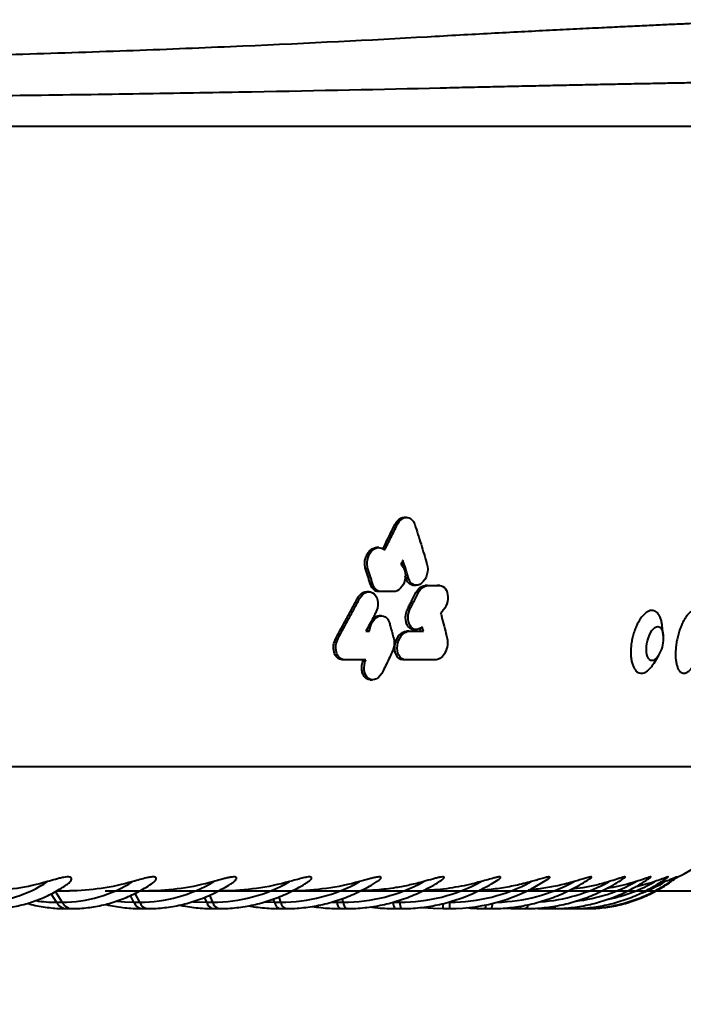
# Model space of a CAD drawing. Header units: millimetres. Extents: x 10 to 412, y 8 to 584.
# Drawn here: x 200.65 to 219.32, y 321.95 to 349.31 of the extents above; entities that cross this region are included whole.
import ezdxf

# ---------------------------------------------------------------- set-up
doc = ezdxf.new("R2010")
doc.units = ezdxf.units.MM
doc.layers.add('DETAIL', color=3, linetype='Continuous')
doc.layers.add('DIMENSIONS', color=2, linetype='Continuous')
doc.layers.add('OUTLINE', color=7, linetype='Continuous', lineweight=25)
doc.styles.add('SLDTEXTSTYLE0', font='TXT', dxfattribs={"width": 0.75})
doc.dimstyles.new('SLDDIMSTYLE5', dxfattribs={"dimtxt": 3.5, "dimasz": 0.333333, "dimexe": 0, "dimexo": 0.0625, "dimgap": 0.875, "dimtad": 0, "dimtih": 1, "dimtoh": 1, "dimdec": 0, "dimrnd": 1e-09, "dimdsep": 46, "dimtxsty": 'SLDTEXTSTYLE0', "dimblk1": 'ORIGIN', "dimblk2": 'ORIGIN', "dimsah": 1, "dimcen": 0.09, "dimadec": 0, "dimazin": 2, "dimtfac": 1, "dimtdec": 0, "dimtofl": 0, "dimtmove": 0, "dimatfit": 3, "dimldrblk": 'ORIGIN', "dimfxl": 0, "dimfrac": 2, "dimtolj": 1, "dimtzin": 12, "dimarcsym": 0})
doc.dimstyles.new('SLDDIMSTYLE6', dxfattribs={"dimtxt": 3.5, "dimasz": 2, "dimexe": 0, "dimexo": 0.0625, "dimgap": 0.875, "dimtad": 0, "dimtih": 1, "dimtoh": 1, "dimrnd": 1e-09, "dimzin": 12, "dimdsep": 46, "dimtxsty": 'SLDTEXTSTYLE0', "dimsah": 1, "dimcen": 0.09, "dimadec": 0, "dimazin": 3, "dimtfac": 1, "dimtofl": 0, "dimtmove": 0, "dimatfit": 3, "dimfxl": 0, "dimfrac": 2, "dimtolj": 1, "dimtzin": 12, "dimarcsym": 0})

# ---------------------------------------------------------------- blocks, each defined once
blk = doc.blocks.new('_Origin')
at = {"color": 0, "linetype": 'ByBlock', "lineweight": -2}
blk.add_line((0, 0), (-1, 0), dxfattribs=at)
blk.add_circle((0, 0), 0.5, dxfattribs=at)
blk = doc.blocks.new('_D_50')
at = {"layer": 'DIMENSIONS'}
blk.add_line((203.058, 324.805), (245.871, 324.805), dxfattribs=at)
blk.add_blockref('_Origin', (244.871, 324.805), dxfattribs=at)
at = {"layer": 'DIMENSIONS', "insert": (245.871, 326.539), "char_height": 3.5, "attachment_point": 1, "style": 'SLDTEXTSTYLE0'}
blk.add_mtext('0', dxfattribs=at)
blk = doc.blocks.new('_D_51')
at = {"layer": 'DIMENSIONS'}
for p, q in [((222.918, 349.305), (245.871, 349.305)), ((244.871, 324.805), (244.871, 349.305))]:
    blk.add_line(p, q, dxfattribs=at)
blk.add_solid([(244.871, 349.305), (244.371, 347.305), (245.371, 347.305)], dxfattribs=at)
at = {"layer": 'DIMENSIONS', "insert": (245.871, 351.039), "char_height": 3.5, "attachment_point": 1, "style": 'SLDTEXTSTYLE0'}
blk.add_mtext('24,5', dxfattribs=at)
blk = doc.blocks.new('_D_52')
at = {"layer": 'DIMENSIONS'}
for p, q in [((222.918, 358.805), (245.871, 358.805)), ((244.871, 349.305), (244.871, 358.805))]:
    blk.add_line(p, q, dxfattribs=at)
blk.add_solid([(244.871, 358.805), (244.371, 356.805), (245.371, 356.805)], dxfattribs=at)
at = {"layer": 'DIMENSIONS', "insert": (245.871, 360.539), "char_height": 3.5, "attachment_point": 1, "style": 'SLDTEXTSTYLE0'}
blk.add_mtext('34', dxfattribs=at)
blk = doc.blocks.new('_D_53')
at = {"layer": 'DIMENSIONS'}
for p, q in [((240.871, 364.417), (235.871, 361.005)), ((240.871, 364.417), (245.871, 364.417)), ((244.871, 358.805), (244.871, 364.417)), ((235.871, 361.005), (223.718, 361.005))]:
    blk.add_line(p, q, dxfattribs=at)
blk.add_solid([(244.871, 364.417), (244.371, 362.417), (245.371, 362.417)], dxfattribs=at)
at = {"layer": 'DIMENSIONS', "insert": (245.871, 366.151), "char_height": 3.5, "attachment_point": 1, "style": 'SLDTEXTSTYLE0'}
blk.add_mtext('36,2', dxfattribs=at)
blk = doc.blocks.new('_D_54')
at = {"layer": 'DIMENSIONS'}
for p, q in [((224.118, 461.105), (245.871, 461.105)), ((244.871, 364.417), (244.871, 461.105))]:
    blk.add_line(p, q, dxfattribs=at)
blk.add_solid([(244.871, 461.105), (244.371, 459.105), (245.371, 459.105)], dxfattribs=at)
at = {"layer": 'DIMENSIONS', "insert": (245.871, 462.839), "char_height": 3.5, "attachment_point": 1, "style": 'SLDTEXTSTYLE0'}
blk.add_mtext('136,3', dxfattribs=at)

msp = doc.modelspace()

# ---------------------------------------------------------------- linework, layer by layer
at = {"layer": 'DETAIL'}
for p, q in [((151.81781, 346.30517), (223.11781, 346.30517)), ((211.27139, 335.10517), (211.20369, 335.10517)), ((210.44516, 333.85581), (210.37928, 333.85581)), ((211.58503, 333.59653), (211.51574, 333.59653)), ((210.58521, 333.42053), (210.51871, 333.42053)), ((212.12411, 333.38923), (212.05317, 333.38923)), ((210.20427, 333.01381), (210.13865, 333.01381)), ((210.81291, 333.2211), (210.74565, 333.2211)), ((211.865, 333.18979), (211.79469, 333.18979)), ((211.64105, 332.7545), (211.57113, 332.7545)), ((209.61026, 331.90516), (209.54574, 331.90516)), ((201.69359, 324.48392), (201.54676, 324.72216)), ((201.85085, 324.48392), (201.66545, 324.78473)), ((203.86623, 324.48392), (203.76913, 324.67032)), ((204.03079, 324.48392), (203.90041, 324.73422)), ((205.91406, 324.48392), (205.85562, 324.62255)), ((206.08469, 324.48392), (206.00053, 324.68354)), ((207.8215, 324.48392), (207.79269, 324.57425)), ((207.99689, 324.48392), (207.94873, 324.63488)), ((209.57404, 324.48392), (209.56408, 324.53047)), ((209.75286, 324.48392), (209.73099, 324.5861)), ((211.33923, 324.48392), (211.33311, 324.54093)), ((201.69359, 324.48392), (201.85085, 324.48392)), ((203.86623, 324.48392), (204.03079, 324.48392)), ((205.91406, 324.48392), (206.08469, 324.48392)), ((207.55005, 324.49212), (207.8215, 324.48392)), ((207.8215, 324.48392), (207.99689, 324.48392)), ((209.42291, 324.48635), (209.57404, 324.48392)), ((209.57404, 324.48392), (209.75286, 324.48392)), ((211.15834, 324.48392), (211.33923, 324.48392)), ((212.56234, 324.30517), (212.56234, 324.4444)), ((212.69906, 324.48392), (212.74392, 324.48392)), ((212.74392, 324.48392), (212.74392, 324.49569)), ((212.74392, 324.30517), (212.74392, 324.48392)), ((216.34314, 324.30517), (216.37917, 324.30973))]:
    msp.add_line(p, q, dxfattribs=at)
at = {"layer": 'DETAIL', "flags": 128}
for points in [[(218.28733, 331.75694), (218.30478, 331.83991), (218.32857, 331.92034), (218.35797, 331.99583), (218.39208, 332.06405), (218.42987, 332.12294), (218.47019, 332.17071), (218.51181, 332.20591), (218.55348, 332.22747), (218.59392, 332.23473), (218.6319, 332.22747), (218.66628, 332.20591), (218.696, 332.17071), (218.72017, 332.12294), (218.73805, 332.06405), (218.7479, 332.00644)], [(218.62429, 331.43288), (218.59641, 331.39094), (218.55609, 331.34316), (218.51447, 331.30797), (218.4728, 331.2864), (218.43236, 331.27915), (218.39438, 331.2864), (218.36, 331.30797), (218.33028, 331.34316), (218.30611, 331.39094), (218.28823, 331.44983), (218.27719, 331.51804), (218.27332, 331.59352), (218.27673, 331.67397), (218.28733, 331.75694)], [(203.38679, 324.51302), (203.60465, 324.49256), (203.86623, 324.48392)], [(205.53801, 324.50055), (205.64285, 324.49256), (205.91406, 324.48392)], [(214.70064, 324.30517), (214.71951, 324.31259), (214.73804, 324.33472), (214.75587, 324.37113), (214.75753, 324.37535)], [(216.01148, 324.30517), (216.04865, 324.31259), (216.06327, 324.31964)], [(216.50769, 324.30517), (216.55363, 324.31259), (216.56562, 324.317)]]:
    msp.add_lwpolyline(points, dxfattribs=at)
at = {"layer": 'DETAIL'}
for centre, radius, start, end in [((199.53769, 327.89146), 3.40762, 270.399323, 303.961715), ((201.83378, 328.23088), 3.747, 270.260967, 302.34161), ((204.01915, 328.53765), 4.05375, 270.164584, 301.06111), ((206.07734, 328.80246), 4.31854, 270.097484, 300.070267), ((207.99281, 329.01727), 4.53335, 270.051639, 299.332685), ((209.75107, 329.17555), 4.69163, 270.021903, 298.822739), ((211.3388, 329.27247), 4.78855, 270.00517, 298.523305), ((212.74392, 329.30517), 4.82125, 270, 298.424379), ((213.95569, 329.27279), 4.78889, 271.41744, 298.522776), ((214.9642, 329.17804), 4.69429, 274.071159, 298.818511), ((215.75953, 329.03001), 4.54682, 276.760362, 299.306834), ((216.33319, 328.8361), 4.35465, 281.747001, 300.007221), ((216.66561, 328.63326), 4.15808, 290.036073, 300.894162), ((201.69373, 328.10742), 3.6235, 260.835526, 269.997899), ((201.98403, 324.62636), 0.32349, 206.125116, 263.178293), ((202.14129, 324.62636), 0.32349, 206.124968, 263.175043), ((204.12903, 324.58079), 0.28008, 200.233976, 259.760988), ((204.2936, 324.58079), 0.28009, 200.234548, 259.756468), ((206.15258, 324.54145), 0.24536, 193.559238, 254.362723), ((206.32322, 324.54145), 0.24537, 193.560051, 254.358199), ((208.0443, 324.50954), 0.22427, 186.558975, 245.683834), ((208.21971, 324.50954), 0.22428, 186.560313, 245.678601), ((209.80465, 324.48603), 0.23061, 180.523074, 231.65262), ((209.9835, 324.48603), 0.23064, 180.525209, 231.646633), ((211.49397, 324.47163), 0.33585, 177.902132, 209.711379), ((211.67492, 324.47163), 0.33592, 177.904058, 209.707201), ((213.60246, 324.40592), 0.16366, 322.002719, 1.694114), ((213.65992, 324.45366), 0.29284, 329.529453, 359.966764), ((214.81675, 324.42115), 0.13185, 298.39762, 355.003008), ((215.45064, 324.39623), 0.09184, 277.477559, 324.420935), ((215.60814, 324.42771), 0.12612, 283.679625, 335.901731), ((216.17384, 324.43324), 0.12834, 273.687266, 314.082179)]:
    msp.add_arc(centre, radius, start, end, dxfattribs=at)
for points, knots in [([(212.10886, 348.82363), (212.41784, 348.84099), (213.03625, 348.87573), (213.91492, 348.92329), (214.75672, 348.96779), (215.55636, 349.00894), (216.313, 349.04696), (216.99466, 349.08053), (217.60694, 349.11015), (218.15609, 349.13628), (218.67007, 349.1604), (219.14805, 349.18249), (219.59363, 349.20285), (220.00501, 349.22144), (220.38079, 349.23821), (220.71668, 349.2531), (221.01209, 349.26605), (221.26415, 349.27701), (221.47379, 349.28611), (221.64231, 349.29337), (221.77206, 349.29894), (221.86114, 349.30275), (221.91156, 349.30491), (221.91316, 349.30498), (221.91386, 349.30501)], [0, 0, 0, 0, 0.05026415, 0.10060138, 0.15097559, 0.20134973, 0.25168704, 0.30195115, 0.34577239, 0.38962994, 0.43349967, 0.47735724, 0.52117843, 0.56627222, 0.61140563, 0.65655234, 0.70168579, 0.74677955, 0.79060005, 0.83445692, 0.87832594, 0.9221828, 0.96600328, 1, 1, 1, 1]), ([(162.82677, 348.82363), (164.41574, 348.73325), (166.15793, 348.64533), (169.00091, 348.521), (169.98287, 348.48106), (171.9945, 348.40586), (173.02659, 348.37049), (175.1435, 348.30531), (176.23049, 348.27546), (178.43395, 348.22317), (179.55549, 348.20062), (181.81839, 348.16411), (182.9596, 348.15014), (185.26165, 348.13154), (186.41349, 348.127), (188.71586, 348.12754), (189.86759, 348.13262), (192.16776, 348.15226), (193.30176, 348.16668), (196.65724, 348.22214), (198.83266, 348.27534), (201.47339, 348.35719), (201.99906, 348.37439), (203.03158, 348.40985), (203.53912, 348.42812), (205.03609, 348.48437), (205.99999, 348.52376), (208.79148, 348.64614), (210.51994, 348.73325), (212.10886, 348.82363)], [0, 0, 0, 0, 0.125, 0.125, 0.1875, 0.1875, 0.25, 0.25, 0.3125, 0.3125, 0.375, 0.375, 0.4375, 0.4375, 0.5, 0.5, 0.5625, 0.5625, 0.625, 0.625, 0.75, 0.75, 0.78125, 0.78125, 0.8125, 0.8125, 0.875, 0.875, 1, 1, 1, 1]), ([(222.60262, 347.58094), (222.60296, 347.58095), (222.60388, 347.58096), (222.55713, 347.58016), (222.46656, 347.57857), (222.33088, 347.57619), (222.15262, 347.57302), (221.93356, 347.56915), (221.67532, 347.56454), (221.37984, 347.55922), (221.04485, 347.55315), (220.67094, 347.5463), (220.25433, 347.53857), (219.79372, 347.52996), (219.28838, 347.52037), (218.7436, 347.50987), (218.16039, 347.49847), (217.57193, 347.48675), (216.98542, 347.47486), (216.40671, 347.46295), (215.80176, 347.45027), (215.17679, 347.43693), (214.53393, 347.42293), (213.87327, 347.40826), (213.19115, 347.39281), (212.71764, 347.38176), (212.48089, 347.37623)], [0, 0, 0, 0, 0.02754167, 0.0727571, 0.11801393, 0.16328463, 0.20854144, 0.25375688, 0.29757935, 0.34143944, 0.38531218, 0.42917227, 0.47299473, 0.51813826, 0.56332298, 0.60852153, 0.65370628, 0.69884983, 0.73688899, 0.77492809, 0.81309921, 0.85127033, 0.88839139, 0.92551256, 0.96275625, 1, 1, 1, 1]), ([(212.48089, 347.37624), (210.84625, 347.33785), (209.07456, 347.30077), (206.2216, 347.24863), (205.23778, 347.23185), (203.71186, 347.20788), (203.19484, 347.20009), (202.14367, 347.18498), (201.60892, 347.17765), (198.92326, 347.14278), (196.71337, 347.12011), (193.30835, 347.09656), (192.15821, 347.09046), (189.82657, 347.0822), (188.6641, 347.08012), (185.18871, 347.07999), (182.88665, 347.08809), (180.02805, 347.10757), (179.45571, 347.11194), (178.32297, 347.1215), (177.76232, 347.12668), (176.09723, 347.14332), (173.92195, 347.16844), (171.83506, 347.19837), (169.79304, 347.23027), (168.79098, 347.24728), (166.8561, 347.28253), (165.92072, 347.30081), (164.1288, 347.33807), (163.27206, 347.35704), (162.45474, 347.37624)], [0, 0, 0, 0, 0.125, 0.125, 0.1875, 0.1875, 0.21875, 0.21875, 0.25, 0.25, 0.375, 0.375, 0.4375, 0.4375, 0.5, 0.5, 0.625, 0.625, 0.65625, 0.65625, 0.6875, 0.6875, 0.75, 0.8125, 0.8125, 0.875, 0.875, 0.9375, 0.9375, 1, 1, 1, 1])]:
    msp.add_open_spline(points, degree=3, knots=knots, dxfattribs=at)
at = {"layer": 'OUTLINE'}
for p, q in [((211.53428, 335.30516), (211.46531, 335.30516)), ((210.75242, 334.45637), (210.68512, 334.45637)), ((211.414, 333.93249), (211.3869, 334.02062)), ((211.51574, 333.59653), (211.49716, 333.65851)), ((211.73387, 333.39654), (211.80471, 333.39654)), ((212.46576, 333.39003), (212.39383, 333.39003)), ((210.47779, 333.21381), (210.41056, 333.21381)), ((211.1708, 333.22029), (211.10251, 333.22029)), ((210.82844, 332.54125), (210.75929, 332.54125)), ((210.42431, 332.10516), (210.44114, 332.20035)), ((218.7479, 332.00644), (218.71623, 332.26966)), ((210.39028, 332.10516), (210.49128, 332.10516)), ((211.60296, 332.10518), (211.53275, 332.10518)), ((211.60296, 332.10518), (212.00453, 332.10518)), ((211.73412, 332.15395), (211.80653, 332.15395)), ((218.48697, 331.20601), (218.62429, 331.43288)), ((209.78915, 331.30517), (209.72372, 331.30517)), ((210.38975, 331.30517), (209.78915, 331.30517)), ((211.49653, 331.30517), (211.4261, 331.30517)), ((212.35991, 331.30517), (211.49653, 331.30517)), ((210.50714, 330.74168), (210.57711, 330.74168)), ((153.47399, 328.30517), (221.46164, 328.30517)), ((201.702, 324.80517), (202.05799, 324.80517)), ((204.03798, 324.80517), (204.28462, 324.80517)), ((206.251, 324.80517), (206.38326, 324.80517)), ((208.32361, 324.80517), (208.33794, 324.80517)), ((218.80059, 325.06514), (218.59233, 324.99761)), ((201.94561, 324.30517), (202.10286, 324.30517)), ((204.07924, 324.30517), (204.2438, 324.30517)), ((206.08645, 324.30517), (206.25707, 324.30517)), ((207.95196, 324.30517), (208.12735, 324.30517)), ((209.66157, 324.30517), (209.84039, 324.30517)), ((211.20227, 324.30517), (211.38316, 324.30517)), ((212.56234, 324.30517), (212.74392, 324.30517)), ((213.73143, 324.30517), (213.91232, 324.30517)), ((214.70063, 324.30517), (214.87945, 324.30517)), ((215.46258, 324.30517), (215.63797, 324.30517)), ((216.01147, 324.30517), (216.1821, 324.30517)), ((216.34312, 324.30517), (216.50769, 324.30517)), ((216.50769, 324.30517), (216.61227, 324.30517))]:
    msp.add_line(p, q, dxfattribs=at)
at = {"layer": 'OUTLINE', "flags": 128}
msp.add_lwpolyline([(211.9916, 324.33784), (212.2753, 324.31342), (212.56234, 324.30517)], dxfattribs=at)
at = {"layer": 'OUTLINE'}
for centre, radius, start, end in [((217.85435, 331.89892), 0.9, 0, 6.861588), ((217.85435, 331.89892), 0.9, 328.814029, 0), ((217.44301, 328.80517), 4, 294.528994, 352.819244), ((212.74392, 329.30517), 5, 270, 303.454942)]:
    msp.add_arc(centre, radius, start, end, dxfattribs=at)
for points, knots in [([(211.20369, 335.10517), (211.22585, 335.14297), (211.27019, 335.21863), (211.36297, 335.2843), (211.43217, 335.31172), (211.46411, 335.30466), (211.46522, 335.30441)], [0, 0, 0, 0, 0.33425994, 0.66909467, 0.98843614, 1, 1, 1, 1]), ([(211.27139, 335.10516), (211.30112, 335.16469), (211.34059, 335.21551), (211.43163, 335.28562), (211.48298, 335.3051), (211.58395, 335.30523), (211.63193, 335.28595), (211.71142, 335.21574), (211.74243, 335.16479), (211.76203, 335.10516)], [0, 0, 0, 0, 0.25, 0.25, 0.5, 0.5, 0.75, 0.75, 1, 1, 1, 1]), ([(210.86242, 334.41937), (210.88673, 334.4677), (210.9414, 334.57637), (211.05554, 334.80494), (211.14452, 334.98525), (211.20369, 335.10517)], [0, 0, 0, 0, 0.2114936, 0.47556643, 1, 1, 1, 1]), ([(210.91129, 334.38333), (210.94174, 334.44363), (210.9721, 334.50394), (211.00238, 334.56425), (211.03265, 334.62456), (211.06284, 334.68488), (211.09293, 334.74521), (211.15278, 334.86517), (211.21227, 334.98516), (211.27139, 335.10516)], [0, 0, 0, 0, 0.000208377466, 0.000208377466, 0.000208377466, 0.000416754931, 0.000416754931, 0.000416754931, 0.000831112896, 0.000831112896, 0.000831112896, 0.000831112896]), ([(211.76203, 335.10516), (211.79201, 335.01247), (211.82168, 334.91979), (211.85105, 334.82713), (211.88041, 334.73446), (211.90947, 334.64181), (211.93822, 334.54918), (211.9954, 334.3649), (212.05136, 334.18067), (212.10605, 333.99652)], [0, 0, 0, 0, 0.00032004285, 0.00032004285, 0.00032004285, 0.00064008572, 0.00064008572, 0.00064008572, 0.00127679209, 0.00127679209, 0.00127679209, 0.00127679209]), ([(210.37928, 333.85581), (210.36962, 333.89726), (210.34965, 333.98288), (210.36386, 334.12632), (210.41161, 334.26133), (210.48903, 334.37186), (210.58307, 334.43667), (210.65286, 334.46327), (210.68437, 334.45607), (210.68506, 334.45591)], [0, 0, 0, 0, 0.1640531, 0.33890135, 0.51097717, 0.68040621, 0.84247389, 0.99656042, 1, 1, 1, 1]), ([(210.44516, 333.85582), (210.42016, 333.93398), (210.41558, 334.02361), (210.44937, 334.19912), (210.48743, 334.28241), (210.59342, 334.40751), (210.66135, 334.44798), (210.79627, 334.46237), (210.86179, 334.43608), (210.91129, 334.38333)], [0, 0, 0, 0, 0.25, 0.25, 0.5, 0.5, 0.75, 0.75, 1, 1, 1, 1]), ([(211.4295, 334.10516), (211.42438, 334.09499), (211.41926, 334.08482), (211.41414, 334.07465), (211.40902, 334.06447), (211.40389, 334.0543), (211.39877, 334.04413), (211.38855, 334.02386), (211.37833, 334.0036), (211.3681, 333.98334)], [0, 0, 0, 0, 0.000035169024, 0.000035169024, 0.000035169024, 0.000070338048, 0.000070338048, 0.000070338048, 0.00014039702, 0.00014039702, 0.00014039702, 0.00014039702]), ([(211.58503, 333.59652), (211.57231, 333.63897), (211.55952, 333.68142), (211.54667, 333.72387), (211.53382, 333.76632), (211.5209, 333.80878), (211.50792, 333.85124), (211.48204, 333.93586), (211.4559, 334.02051), (211.4295, 334.10516)], [0, 0, 0, 0, 0.000146832819, 0.000146832819, 0.000146832819, 0.000293665637, 0.000293665637, 0.000293665637, 0.000586323262, 0.000586323262, 0.000586323262, 0.000586323262]), ([(210.51871, 333.42054), (210.50726, 333.45688), (210.49575, 333.49322), (210.4842, 333.52957), (210.47266, 333.56591), (210.46106, 333.60226), (210.44941, 333.63861), (210.42622, 333.711), (210.40284, 333.7834), (210.37928, 333.85582)], [0, 0, 0, 0, 0.000125772451, 0.000125772451, 0.000125772451, 0.000251544902, 0.000251544902, 0.000251544902, 0.000502026217, 0.000502026217, 0.000502026217, 0.000502026217]), ([(210.58521, 333.42054), (210.57371, 333.45686), (210.56217, 333.49318), (210.55057, 333.5295), (210.53898, 333.56582), (210.52734, 333.60214), (210.51565, 333.63847), (210.49234, 333.71091), (210.46885, 333.78336), (210.44516, 333.85582)], [0, 0, 0, 0, 0.000125772451, 0.000125772451, 0.000125772451, 0.000251544901, 0.000251544901, 0.000251544901, 0.000502342463, 0.000502342463, 0.000502342463, 0.000502342463]), ([(211.3681, 333.98334), (211.42367, 333.9437), (211.46438, 333.87769), (211.50402, 333.71647), (211.50249, 333.6253), (211.45887, 333.4514), (211.41681, 333.37075), (211.30599, 333.25447), (211.23746, 333.22042), (211.1708, 333.22029)], [0, 0, 0, 0, 0.25, 0.25, 0.5, 0.5, 0.75, 0.75, 1, 1, 1, 1]), ([(212.10605, 333.99652), (212.13237, 333.90591), (212.13168, 333.79895), (212.07705, 333.60052), (212.02275, 333.51001), (211.8871, 333.40019), (211.80533, 333.3824), (211.66702, 333.43658), (211.61242, 333.5065), (211.58503, 333.59652)], [0, 0, 0, 0, 0.25, 0.25, 0.5, 0.5, 0.75, 0.75, 1, 1, 1, 1]), ([(211.73466, 333.39657), (211.73461, 333.39656), (211.70479, 333.39087), (211.6473, 333.41318), (211.57423, 333.47017), (211.53405, 333.54075), (211.51904, 333.58648), (211.51574, 333.59653)], [0, 0, 0, 0, 0.00052856, 0.30224679, 0.60303104, 0.91277069, 1, 1, 1, 1]), ([(210.74565, 333.2211), (210.69463, 333.22173), (210.64676, 333.24109), (210.56803, 333.31125), (210.53762, 333.36155), (210.51871, 333.42054)], [0, 0, 0, 0, 0.5, 0.5, 1, 1, 1, 1]), ([(210.81291, 333.2211), (210.7618, 333.22173), (210.7138, 333.24106), (210.6348, 333.31117), (210.60423, 333.36147), (210.58521, 333.42054)], [0, 0, 0, 0, 0.5, 0.5, 1, 1, 1, 1]), ([(211.79469, 333.18979), (211.82512, 333.24871), (211.86456, 333.2993), (211.95427, 333.3694), (212.00435, 333.38871), (212.05317, 333.38923)], [0, 0, 0, 0, 0.5, 0.5, 1, 1, 1, 1]), ([(211.865, 333.18979), (211.89553, 333.24879), (211.9351, 333.29939), (212.02504, 333.36945), (212.0752, 333.38871), (212.12411, 333.38923)], [0, 0, 0, 0, 0.5, 0.5, 1, 1, 1, 1]), ([(212.05317, 333.38923), (212.08307, 333.3893), (212.11293, 333.38937), (212.14273, 333.38944), (212.17253, 333.38951), (212.20228, 333.38958), (212.23198, 333.38965), (212.28611, 333.38978), (212.34006, 333.38991), (212.39383, 333.39003)], [0, 0, 0, 0, 0.000125773887, 0.000125773887, 0.000125773887, 0.000251547775, 0.000251547775, 0.000251547775, 0.000480783766, 0.000480783766, 0.000480783766, 0.000480783766]), ([(212.12411, 333.38923), (212.15402, 333.3893), (212.18388, 333.38937), (212.21368, 333.38944), (212.24348, 333.38951), (212.27323, 333.38958), (212.30293, 333.38965), (212.35738, 333.38978), (212.41166, 333.38991), (212.46576, 333.39003)], [0, 0, 0, 0, 0.000125773886, 0.000125773886, 0.000125773886, 0.000251547772, 0.000251547772, 0.000251547772, 0.000482171174, 0.000482171174, 0.000482171174, 0.000482171174]), ([(212.46576, 333.39003), (212.52919, 333.38951), (212.58649, 333.35679), (212.66805, 333.23948), (212.69036, 333.15917), (212.6943, 332.98491), (212.67602, 332.89425), (212.6041, 332.73349), (212.55119, 332.66649), (212.48968, 332.627)], [0, 0, 0, 0, 0.25, 0.25, 0.5, 0.5, 0.75, 0.75, 1, 1, 1, 1]), ([(209.54574, 331.90517), (209.64599, 332.08974), (209.74554, 332.27441), (209.84436, 332.45916), (209.89378, 332.55155), (209.94301, 332.64397), (209.99206, 332.73641), (210.04111, 332.82886), (210.08998, 332.92132), (210.13865, 333.01381)], [0, 0, 0, 0, 0.00063990993, 0.00063990993, 0.00063990993, 0.00095992218, 0.00095992218, 0.00095992218, 0.00127995197, 0.00127995197, 0.00127995197, 0.00127995197]), ([(209.61026, 331.90517), (209.7107, 332.08974), (209.81043, 332.27441), (209.90943, 332.45916), (209.95894, 332.55156), (210.00827, 332.64398), (210.05741, 332.73641), (210.10655, 332.82886), (210.1555, 332.92132), (210.20427, 333.01381)], [0, 0, 0, 0, 0.00064029979, 0.00064029979, 0.00064029979, 0.00096050684, 0.00096050684, 0.00096050684, 0.0012807314, 0.0012807314, 0.0012807314, 0.0012807314]), ([(210.13865, 333.01381), (210.16228, 333.05151), (210.20986, 333.1274), (210.30628, 333.19297), (210.37764, 333.22033), (210.40938, 333.21332), (210.41047, 333.21308)], [0, 0, 0, 0, 0.33642659, 0.67725797, 0.98887915, 1, 1, 1, 1]), ([(210.20427, 333.01381), (210.25225, 333.10362), (210.32398, 333.17346), (210.48006, 333.22793), (210.56193, 333.21054), (210.68065, 333.10006), (210.71733, 333.00923), (210.73068, 332.81068), (210.70802, 332.70416), (210.66076, 332.6138)], [0, 0, 0, 0, 0.25, 0.25, 0.5, 0.5, 0.75, 0.75, 1, 1, 1, 1]), ([(211.10251, 333.22029), (211.07156, 333.22036), (211.04056, 333.22043), (211.00951, 333.2205), (210.97846, 333.22057), (210.94736, 333.22064), (210.91621, 333.22071), (210.85952, 333.22084), (210.80267, 333.22097), (210.74565, 333.2211)], [0, 0, 0, 0, 0.000125773888, 0.000125773888, 0.000125773888, 0.000251547775, 0.000251547775, 0.000251547775, 0.000480417435, 0.000480417435, 0.000480417435, 0.000480417435]), ([(211.1708, 333.22029), (211.13985, 333.22036), (211.10885, 333.22043), (211.0778, 333.2205), (211.04675, 333.22057), (211.01565, 333.22064), (210.9845, 333.22071), (210.92747, 333.22084), (210.87028, 333.22097), (210.81291, 333.2211)], [0, 0, 0, 0, 0.000125773886, 0.000125773886, 0.000125773886, 0.000251547773, 0.000251547773, 0.000251547773, 0.000481805624, 0.000481805624, 0.000481805624, 0.000481805624]), ([(211.57113, 332.7545), (211.58991, 332.7908), (211.60866, 332.82711), (211.62738, 332.86341), (211.64609, 332.89972), (211.66477, 332.93603), (211.68343, 332.97235), (211.72065, 333.04481), (211.75774, 333.1173), (211.79469, 333.18979)], [0, 0, 0, 0, 0.000125775277, 0.000125775277, 0.000125775277, 0.000251550553, 0.000251550553, 0.000251550553, 0.000502549455, 0.000502549455, 0.000502549455, 0.000502549455]), ([(211.64105, 332.7545), (211.65985, 332.79078), (211.67862, 332.82706), (211.69735, 332.86335), (211.71609, 332.89963), (211.7348, 332.93592), (211.75347, 332.97221), (211.79078, 333.04472), (211.82796, 333.11725), (211.865, 333.18979)], [0, 0, 0, 0, 0.000125775276, 0.000125775276, 0.000125775276, 0.000251550552, 0.000251550552, 0.000251550552, 0.000502861382, 0.000502861382, 0.000502861382, 0.000502861382]), ([(211.73549, 332.15802), (211.7283, 332.15676), (211.69209, 332.15044), (211.63178, 332.18069), (211.56497, 332.24509), (211.51942, 332.34587), (211.50048, 332.47194), (211.51232, 332.59018), (211.5392, 332.68581), (211.56049, 332.7316), (211.57113, 332.7545)], [0, 0, 0, 0, 0.03573472, 0.17995477, 0.32613042, 0.47934915, 0.64192961, 0.81406427, 0.90704572, 1, 1, 1, 1]), ([(211.97235, 332.22699), (211.91424, 332.17448), (211.84736, 332.14767), (211.72073, 332.1628), (211.66537, 332.20423), (211.59175, 332.33035), (211.57362, 332.41396), (211.57843, 332.58762), (211.60098, 332.67676), (211.64105, 332.7545)], [0, 0, 0, 0, 0.25, 0.25, 0.5, 0.5, 0.75, 0.75, 1, 1, 1, 1]), ([(210.66076, 332.6138), (210.63838, 332.5714), (210.61597, 332.529), (210.59351, 332.48661), (210.55982, 332.42301), (210.52604, 332.35943), (210.49216, 332.29586), (210.45829, 332.23228), (210.42433, 332.16872), (210.39028, 332.10517)], [0, 0, 0, 0, 0.00014692098, 0.00014692098, 0.00014692098, 0.000367308336, 0.000367308336, 0.000367308336, 0.00058770143, 0.00058770143, 0.00058770143, 0.00058770143]), ([(210.49128, 332.10517), (210.49666, 332.19281), (210.52186, 332.28099), (210.60792, 332.43103), (210.66828, 332.49083), (210.79981, 332.54976), (210.86982, 332.54768), (210.98448, 332.48062), (211.02704, 332.41807), (211.0493, 332.3407)], [0, 0, 0, 0, 0.25, 0.25, 0.5, 0.5, 0.75, 0.75, 1, 1, 1, 1]), ([(210.5751, 332.45196), (210.58101, 332.45923), (210.61296, 332.49855), (210.67981, 332.53347), (210.73614, 332.53619), (210.75955, 332.53733)], [0, 0, 0, 0, 0.11702802, 0.63298331, 1, 1, 1, 1]), ([(212.48968, 332.627), (212.5055, 332.56682), (212.52119, 332.50664), (212.53673, 332.44647), (212.56004, 332.35621), (212.58304, 332.26598), (212.60571, 332.17576), (212.62839, 332.08554), (212.65074, 331.99534), (212.67277, 331.90517)], [0, 0, 0, 0, 0.000208529726, 0.000208529726, 0.000208529726, 0.000521341157, 0.000521341157, 0.000521341157, 0.00083416902, 0.00083416902, 0.00083416902, 0.00083416902]), ([(218.71508, 332.26949), (218.71075, 332.30251), (218.70092, 332.3773), (218.67127, 332.47555), (218.62996, 332.56434), (218.57811, 332.63099), (218.51788, 332.67506), (218.45055, 332.69399), (218.37822, 332.68813), (218.30284, 332.65659), (218.22668, 332.60112), (218.152, 332.5224), (218.08097, 332.42364), (218.0158, 332.30691), (217.95824, 332.17644), (217.91019, 332.03537), (217.87264, 331.88831), (217.84703, 331.73907), (217.83352, 331.59197), (217.83295, 331.45114), (217.84476, 331.3201), (217.86911, 331.20302), (217.90483, 331.10237), (217.95136, 331.02194), (218.00707, 330.96306), (218.07067, 330.92858), (218.14019, 330.91855), (218.21375, 330.93449), (218.28922, 330.97489), (218.36427, 331.04007), (218.43094, 331.11797), (218.47007, 331.17999), (218.48664, 331.20624)], [0, 0, 0, 0, 0.02663481, 0.06032648, 0.09401939, 0.12788341, 0.16174919, 0.19577219, 0.22979499, 0.26389293, 0.29799104, 0.33205106, 0.36610976, 0.40002981, 0.43395126, 0.46769453, 0.50143698, 0.53504066, 0.56864324, 0.60220765, 0.6357715, 0.66941367, 0.70305999, 0.73686458, 0.77067158, 0.80465177, 0.83863228, 0.87272171, 0.90681112, 0.94089774, 0.97498409, 1, 1, 1, 1]), ([(219.83774, 332.43162), (219.83449, 332.44795), (219.82407, 332.50034), (219.79572, 332.56882), (219.75434, 332.63529), (219.70427, 332.67691), (219.64785, 332.69466), (219.58627, 332.68649), (219.52148, 332.65371), (219.4553, 332.59609), (219.38973, 332.51631), (219.32674, 332.41578), (219.26814, 332.29835), (219.21578, 332.16668), (219.17097, 332.02532), (219.13525, 331.8778), (219.10922, 331.72865), (219.09398, 331.5819), (219.08945, 331.44147), (219.09615, 331.31155), (219.11344, 331.19517), (219.14122, 331.09627), (219.17838, 331.01682), (219.22416, 330.96009), (219.27708, 330.92678), (219.3358, 330.91917), (219.39858, 330.93601), (219.46348, 330.97993), (219.51825, 331.03104), (219.54958, 331.0778), (219.55989, 331.09318)], [0, 0, 0, 0, 0.01676707, 0.05378185, 0.09079533, 0.12800003, 0.16520536, 0.20254215, 0.23987792, 0.27723209, 0.31458523, 0.35183193, 0.38907836, 0.42613931, 0.46320206, 0.50008101, 0.53695804, 0.57373606, 0.61051424, 0.64732395, 0.68413058, 0.72108214, 0.75803342, 0.79517991, 0.83232638, 0.86963451, 0.90694254, 0.94430925, 0.98167356, 1, 1, 1, 1]), ([(211.0493, 332.3407), (211.05966, 332.30434), (211.06997, 332.26799), (211.08022, 332.23164), (211.09561, 332.17712), (211.11088, 332.12261), (211.12604, 332.0681), (211.1412, 332.01359), (211.15625, 331.95909), (211.17119, 331.9046)], [0, 0, 0, 0, 0.000125913888, 0.000125913888, 0.000125913888, 0.000314788434, 0.000314788434, 0.000314788434, 0.000503666597, 0.000503666597, 0.000503666597, 0.000503666597]), ([(211.93316, 332.10517), (211.92786, 332.12547), (211.92254, 332.14577), (211.91721, 332.16608), (211.91524, 332.17356), (211.91327, 332.18104), (211.9113, 332.18852)], [0, 0, 0, 0, 0.0000703575155, 0.0000703575155, 0.0000703575155, 0.0000962840626, 0.0000962840626, 0.0000962840626, 0.0000962840626]), ([(212.00453, 332.10517), (211.9992, 332.12547), (211.99385, 332.14577), (211.98849, 332.16608), (211.98581, 332.17623), (211.98312, 332.18638), (211.98043, 332.19653), (211.97774, 332.20668), (211.97505, 332.21684), (211.97235, 332.22699)], [0, 0, 0, 0, 0.000070400035, 0.000070400035, 0.000070400035, 0.000105600129, 0.000105600129, 0.000105600129, 0.000140800246, 0.000140800246, 0.000140800246, 0.000140800246]), ([(211.4261, 331.30517), (211.35093, 331.30596), (211.28471, 331.3526), (211.20541, 331.50305), (211.19179, 331.60495), (211.21837, 331.80648), (211.25915, 331.90812), (211.37869, 332.05822), (211.45736, 332.10463), (211.53275, 332.10517)], [0, 0, 0, 0, 0.25, 0.25, 0.5, 0.5, 0.75, 0.75, 1, 1, 1, 1]), ([(211.49653, 331.30517), (211.42127, 331.30596), (211.35485, 331.35243), (211.27512, 331.5028), (211.26131, 331.60482), (211.28787, 331.80663), (211.32881, 331.90838), (211.44872, 332.05843), (211.52747, 332.10463), (211.60296, 332.10517)], [0, 0, 0, 0, 0.25, 0.25, 0.5, 0.5, 0.75, 0.75, 1, 1, 1, 1]), ([(209.72372, 331.30516), (209.67026, 331.30569), (209.62053, 331.32594), (209.54077, 331.39974), (209.51104, 331.45298), (209.47769, 331.57411), (209.47423, 331.64223), (209.49144, 331.77795), (209.5132, 331.84464), (209.54574, 331.90517)], [0, 0, 0, 0, 0.25, 0.25, 0.5, 0.5, 0.75, 0.75, 1, 1, 1, 1]), ([(209.78915, 331.30516), (209.73564, 331.30569), (209.68581, 331.32586), (209.6058, 331.39949), (209.57589, 331.45265), (209.54225, 331.57379), (209.5387, 331.64198), (209.55585, 331.77785), (209.57765, 331.84461), (209.61026, 331.90517)], [0, 0, 0, 0, 0.25, 0.25, 0.5, 0.5, 0.75, 0.75, 1, 1, 1, 1]), ([(212.67277, 331.90517), (212.70158, 331.78411), (212.68221, 331.63462), (212.59082, 331.45258), (212.55057, 331.39975), (212.45954, 331.32607), (212.40887, 331.30559), (212.35991, 331.30517)], [0, 0, 0, 0, 0.5, 0.5, 0.75, 0.75, 1, 1, 1, 1]), ([(211.11901, 331.50572), (211.09866, 331.46255), (211.07826, 331.41938), (211.05782, 331.37622), (211.02717, 331.31148), (210.99643, 331.24675), (210.9656, 331.18204), (210.93477, 331.11733), (210.90386, 331.05264), (210.87286, 330.98796)], [0, 0, 0, 0, 0.000144832706, 0.000144832706, 0.000144832706, 0.000362087222, 0.000362087222, 0.000362087222, 0.000579347056, 0.000579347056, 0.000579347056, 0.000579347056]), ([(210.50914, 330.74639), (210.48975, 330.74614), (210.44058, 330.74551), (210.37213, 330.78969), (210.31177, 330.86875), (210.27508, 330.98052), (210.26932, 331.11551), (210.29161, 331.22839), (210.31626, 331.28952), (210.32257, 331.30517)], [0, 0, 0, 0, 0.09816517, 0.24888641, 0.40378213, 0.56975803, 0.74828479, 0.93556593, 1, 1, 1, 1]), ([(210.87286, 330.98796), (210.83047, 330.89253), (210.764, 330.81187), (210.61052, 330.73031), (210.52607, 330.73318), (210.39902, 330.82368), (210.35685, 330.90844), (210.332, 331.10151), (210.34802, 331.20925), (210.38975, 331.30516)], [0, 0, 0, 0, 0.25, 0.25, 0.5, 0.5, 0.75, 0.75, 1, 1, 1, 1]), ([(201.97928, 324.98309), (202.0037, 324.99868), (202.04957, 325.02797), (202.0939, 325.08132), (202.11587, 325.12857), (202.10835, 325.16521), (202.08063, 325.18701), (202.03755, 325.19686), (201.97343, 325.19677), (201.88514, 325.18429), (201.77621, 325.15937), (201.62398, 325.11827), (201.51394, 325.08626), (201.44131, 325.06514)], [0, 0, 0, 0, 0.12538333, 0.23554906, 0.34811832, 0.42053832, 0.46988645, 0.51966019, 0.56217557, 0.63316493, 0.72436895, 0.8180837, 1, 1, 1, 1]), ([(204.367, 325.00658), (204.37938, 325.01385), (204.41287, 325.0335), (204.4537, 325.07188), (204.48665, 325.11302), (204.49863, 325.15002), (204.48996, 325.17641), (204.45927, 325.19248), (204.41282, 325.19823), (204.33414, 325.19256), (204.20337, 325.16629), (204.03247, 325.12027), (203.90416, 325.08331), (203.8392, 325.06539), (203.8383, 325.06514)], [0, 0, 0, 0, 0.06043009, 0.16339163, 0.2677485, 0.3389445, 0.41067699, 0.45789769, 0.50527916, 0.56406532, 0.66624621, 0.82997324, 0.99764383, 1, 1, 1, 1]), ([(206.63149, 325.02933), (206.65469, 325.04533), (206.69755, 325.07487), (206.74099, 325.12215), (206.75701, 325.15982), (206.74264, 325.1848), (206.71177, 325.19595), (206.65852, 325.19756), (206.58241, 325.18764), (206.4873, 325.16703), (206.37362, 325.13795), (206.24755, 325.10308), (206.15641, 325.07781), (206.11069, 325.06514)], [0, 0, 0, 0, 0.12445173, 0.229896, 0.3360593, 0.39069582, 0.44579481, 0.49456359, 0.56924808, 0.65876368, 0.75079553, 0.87500422, 1, 1, 1, 1]), ([(208.12735, 324.30517), (208.17452, 324.30559), (208.30338, 324.30676), (208.51374, 324.31901), (208.75759, 324.34526), (208.99983, 324.38435), (209.23984, 324.4359), (209.47702, 324.49986), (209.71076, 324.57605), (209.94046, 324.66431), (210.16562, 324.76427), (210.38531, 324.87628), (210.56877, 324.97984), (210.6762, 325.05024), (210.71472, 325.07548)], [0, 0, 0, 0, 0.05181702, 0.14156826, 0.23132499, 0.32108427, 0.41084968, 0.50062401, 0.59041233, 0.68021849, 0.77004414, 0.85989078, 0.94976409, 1, 1, 1, 1]), ([(208.75221, 325.05221), (208.7764, 325.06868), (208.81398, 325.09427), (208.84899, 325.13122), (208.8648, 325.15809), (208.86354, 325.18062), (208.84179, 325.19442), (208.79645, 325.19814), (208.73538, 325.19133), (208.66484, 325.17748), (208.55984, 325.15263), (208.41775, 325.11376), (208.30034, 325.08143), (208.2412, 325.06514)], [0, 0, 0, 0, 0.1309369, 0.20348309, 0.27770335, 0.33784692, 0.39855159, 0.45229137, 0.52520935, 0.59278197, 0.66189564, 0.8296737, 1, 1, 1, 1]), ([(209.84039, 324.30517), (209.88817, 324.30559), (210.01898, 324.30676), (210.2326, 324.31896), (210.48043, 324.3452), (210.72663, 324.38427), (210.97058, 324.43581), (211.21164, 324.49975), (211.44922, 324.57592), (211.68267, 324.66419), (211.91151, 324.76415), (212.13485, 324.87604), (212.33306, 324.9866), (212.45369, 325.06456), (212.50431, 325.09728)], [0, 0, 0, 0, 0.05092014, 0.139405, 0.22789474, 0.31638676, 0.40488062, 0.49337754, 0.58187982, 0.67039055, 0.75890762, 0.84743259, 0.93596982, 1, 1, 1, 1]), ([(210.7153, 325.0746), (210.71802, 325.07617), (210.75153, 325.09543), (210.78973, 325.12836), (210.81643, 325.16526), (210.81363, 325.18597), (210.79174, 325.19601), (210.74885, 325.19755), (210.67957, 325.18763), (210.58882, 325.16707), (210.47759, 325.13797), (210.35203, 325.10312), (210.25984, 325.07783), (210.21361, 325.06514)], [0, 0, 0, 0, 0.01351397, 0.16634461, 0.2550978, 0.31935188, 0.3740431, 0.42866668, 0.5130665, 0.6141793, 0.71813916, 0.85862271, 1, 1, 1, 1]), ([(211.38316, 324.30517), (211.43131, 324.30559), (211.5633, 324.30674), (211.7789, 324.31895), (212.02914, 324.34517), (212.27773, 324.38423), (212.52405, 324.43575), (212.76746, 324.49969), (213.00735, 324.57586), (213.24308, 324.6641), (213.47414, 324.76407), (213.69969, 324.87591), (213.91062, 324.99277), (214.04288, 325.07761), (214.10449, 325.11713)], [0, 0, 0, 0, 0.05017526, 0.13752862, 0.22488771, 0.31224776, 0.39960773, 0.48696899, 0.5743309, 0.6616954, 0.74905974, 0.83642887, 0.92379837, 1, 1, 1, 1]), ([(212.50494, 325.0963), (212.50563, 325.09671), (212.52562, 325.10856), (212.55479, 325.1314), (212.58649, 325.16284), (212.5926, 325.18577), (212.57248, 325.19632), (212.53272, 325.19731), (212.46464, 325.18648), (212.37244, 325.16438), (212.22063, 325.12323), (212.09895, 325.0892), (212.01291, 325.06514)], [0, 0, 0, 0, 0.003600788, 0.104838879, 0.191657786, 0.279444559, 0.337807877, 0.396070746, 0.488361689, 0.601825896, 0.718451541, 1, 1, 1, 1]), ([(214.10473, 325.11674), (214.10692, 325.11808), (214.1257, 325.1295), (214.15103, 325.14959), (214.17471, 325.17486), (214.1753, 325.19223), (214.14881, 325.19838), (214.08932, 325.19181), (213.97592, 325.16467), (213.81472, 325.11839), (213.68897, 325.08302), (213.62541, 325.06514)], [0, 0, 0, 0, 0.01223294, 0.10463261, 0.18259566, 0.26135771, 0.33042872, 0.41195179, 0.5560583, 0.77562263, 1, 1, 1, 1]), ([(213.91232, 324.30517), (213.96047, 324.30559), (214.09246, 324.30674), (214.30806, 324.31895), (214.55829, 324.34517), (214.80689, 324.38423), (215.05321, 324.43575), (215.29662, 324.49969), (215.5365, 324.57587), (215.77225, 324.66409), (216.00326, 324.76413), (216.22899, 324.87568), (216.44861, 324.99882), (216.6007, 325.09326), (216.67929, 325.14666), (216.68847, 325.15289)], [0, 0, 0, 0, 0.04906062, 0.13447343, 0.21989186, 0.30531119, 0.3907305, 0.47615043, 0.56157218, 0.64699591, 0.73241946, 0.8178477, 0.90327627, 0.98870889, 1, 1, 1, 1]), ([(214.87945, 324.30517), (214.92723, 324.30559), (215.05805, 324.30676), (215.27167, 324.31896), (215.5195, 324.3452), (215.7657, 324.38427), (216.00964, 324.43581), (216.25071, 324.49975), (216.48828, 324.57593), (216.72175, 324.66417), (216.95053, 324.76423), (217.17409, 324.87576), (217.39162, 324.99887), (217.55012, 325.09849), (217.63561, 325.15738), (217.65245, 325.16897)], [0, 0, 0, 0, 0.04867028, 0.13324497, 0.21782561, 0.30240777, 0.38699164, 0.47157848, 0.55616985, 0.64077047, 0.72537661, 0.80999018, 0.89461559, 0.97924975, 1, 1, 1, 1]), ([(215.49952, 325.1348), (215.50758, 325.13954), (215.53135, 325.15353), (215.55214, 325.17333), (215.56059, 325.19068), (215.54493, 325.1981), (215.49912, 325.19415), (215.4066, 325.17208), (215.27056, 325.1325), (215.14059, 325.09405), (215.06202, 325.07173), (215.03883, 325.06514)], [0, 0, 0, 0, 0.04563478, 0.13461104, 0.20655807, 0.27891266, 0.3598721, 0.4950972, 0.70080886, 0.91169227, 1, 1, 1, 1]), ([(215.63797, 324.30517), (215.68514, 324.30559), (215.81401, 324.30676), (216.02436, 324.31901), (216.26821, 324.34526), (216.51045, 324.38435), (216.75046, 324.4359), (216.98764, 324.49986), (217.22138, 324.57605), (217.4511, 324.66429), (217.67619, 324.76437), (217.89615, 324.87593), (218.11022, 324.99901), (218.27175, 325.10236), (218.36127, 325.16524), (218.3833, 325.18071)], [0, 0, 0, 0, 0.04847092, 0.13242809, 0.21638933, 0.30035352, 0.38432327, 0.46830219, 0.55229341, 0.63630098, 0.72032775, 0.80437354, 0.88844442, 0.97253991, 1, 1, 1, 1]), ([(216.1821, 324.30517), (216.22842, 324.3056), (216.35461, 324.30677), (216.56045, 324.31905), (216.79879, 324.34535), (217.03555, 324.38447), (217.27012, 324.43603), (217.50191, 324.50003), (217.73035, 324.57624), (217.95486, 324.66449), (218.17485, 324.76458), (218.38982, 324.87621), (218.59907, 324.9993), (218.76085, 325.10528), (218.85207, 325.17106), (218.8774, 325.18933)], [0, 0, 0, 0, 0.048429, 0.13191307, 0.21540053, 0.29889327, 0.38239748, 0.46592196, 0.54947155, 0.63305324, 0.71667182, 0.80033377, 0.88404052, 0.96779504, 1, 1, 1, 1]), ([(216.68832, 325.1531), (216.69135, 325.15496), (216.71131, 325.16721), (216.72824, 325.18363), (216.7284, 325.19569), (216.70666, 325.19772), (216.66237, 325.18926), (216.6018, 325.17304), (216.51334, 325.14694), (216.39357, 325.10981), (216.29299, 325.08009), (216.24242, 325.06514)], [0, 0, 0, 0, 0.01943751, 0.12838031, 0.19846641, 0.26850445, 0.37343185, 0.47494048, 0.57869678, 0.78819081, 1, 1, 1, 1]), ([(216.50769, 324.30517), (216.55297, 324.3056), (216.67578, 324.30679), (216.8759, 324.31912), (217.10727, 324.34548), (217.33708, 324.38462), (217.56476, 324.43625), (217.78975, 324.50024), (218.01146, 324.57651), (218.22937, 324.66477), (218.4429, 324.76492), (218.65157, 324.87658), (218.85468, 324.99975), (219.01398, 325.10727), (219.10456, 325.17487), (219.13128, 325.19481)], [0, 0, 0, 0, 0.04855234, 0.1316939, 0.21483889, 0.29799365, 0.38117336, 0.4643877, 0.54765213, 0.63097121, 0.71436111, 0.79782514, 0.88136764, 0.96499918, 1, 1, 1, 1]), ([(216.61227, 324.30517), (216.65631, 324.30561), (216.7751, 324.30679), (216.9684, 324.31923), (217.19141, 324.34564), (217.41291, 324.38483), (217.63232, 324.43651), (217.84913, 324.50056), (218.06278, 324.57685), (218.27277, 324.66519), (218.47856, 324.76538), (218.67968, 324.87711), (218.87537, 325.00051), (219.02349, 325.10388), (219.10526, 325.16744), (219.12557, 325.18323)], [0, 0, 0, 0, 0.0492545, 0.13285224, 0.21645215, 0.3000719, 0.38373591, 0.46746358, 0.55127694, 0.63519015, 0.71921849, 0.8033767, 0.88766721, 0.97209857, 1, 1, 1, 1]), ([(217.65254, 325.16884), (217.66062, 325.17479), (217.67719, 325.18699), (217.67891, 325.19651), (217.65887, 325.19713), (217.61041, 325.18562), (217.5347, 325.16244), (217.40757, 325.12127), (217.3007, 325.08805), (217.22702, 325.06514)], [0, 0, 0, 0, 0.07876766, 0.16144515, 0.2352665, 0.35491834, 0.50463757, 0.65851079, 1, 1, 1, 1]), ([(218.38319, 325.18086), (218.3855, 325.18234), (218.39719, 325.18982), (218.40041, 325.19622), (218.38746, 325.19728), (218.34571, 325.18589), (218.27764, 325.16312), (218.15891, 325.12194), (218.05642, 325.08844), (217.98514, 325.06514)], [0, 0, 0, 0, 0.02160715, 0.10924875, 0.18762214, 0.31370417, 0.47052556, 0.63169964, 1, 1, 1, 1]), ([(218.87719, 325.18962), (218.88031, 325.19181), (218.88817, 325.19733), (218.8783, 325.19669), (218.8434, 325.18532), (218.77992, 325.16169), (218.67019, 325.12025), (218.57567, 325.08753), (218.51099, 325.06514)], [0, 0, 0, 0, 0.05478285, 0.13799736, 0.27415549, 0.44775419, 0.62216261, 1, 1, 1, 1]), ([(219.1312, 325.19491), (219.13214, 325.19564), (219.13523, 325.19802), (219.11326, 325.18903), (219.07633, 325.1735), (219.01359, 325.1471), (218.92308, 325.11027), (218.84145, 325.08019), (218.80059, 325.06514)], [0, 0, 0, 0, 0.05937843, 0.19353666, 0.32419062, 0.45524635, 0.72737682, 1, 1, 1, 1]), ([(201.44131, 325.06513), (201.15436, 324.98254), (200.86614, 324.91786), (200.287, 324.8287), (200.0008, 324.80517), (199.72032, 324.80517)], [0, 0, 0, 0, 0.5, 0.5, 1, 1, 1, 1]), ([(199.85053, 324.30517), (199.89318, 324.30562), (200.00737, 324.30683), (200.19285, 324.31939), (200.40623, 324.34585), (200.61811, 324.38512), (200.82798, 324.43687), (201.03535, 324.50096), (201.23969, 324.57733), (201.44057, 324.66568), (201.63727, 324.76622), (201.81816, 324.87033), (201.93064, 324.94605), (201.9812, 324.98008)], [0, 0, 0, 0, 0.05701325, 0.15264239, 0.24827405, 0.3439491, 0.43971022, 0.53559598, 0.63164392, 0.72788644, 0.82434585, 0.92104023, 1, 1, 1, 1]), ([(203.8383, 325.06513), (203.54366, 324.98254), (203.24654, 324.91781), (202.64685, 324.82861), (202.35034, 324.80517), (202.05799, 324.80517)], [0, 0, 0, 0, 0.5, 0.5, 1, 1, 1, 1]), ([(202.10286, 324.30517), (202.1469, 324.30561), (202.26568, 324.30679), (202.45899, 324.31923), (202.682, 324.34564), (202.9035, 324.38483), (203.12291, 324.43651), (203.33971, 324.50056), (203.55338, 324.57684), (203.76333, 324.66525), (203.96928, 324.76515), (204.16978, 324.87796), (204.30292, 324.95823), (204.36734, 325.00369), (204.36852, 325.00452)], [0, 0, 0, 0, 0.05538973, 0.14940031, 0.24341368, 0.33744955, 0.43153471, 0.52569147, 0.61994428, 0.71431055, 0.80880557, 0.9034465, 0.99823702, 1, 1, 1, 1]), ([(204.2438, 324.30517), (204.28908, 324.3056), (204.41189, 324.30679), (204.61202, 324.31912), (204.84338, 324.34548), (205.0732, 324.38462), (205.30088, 324.43624), (205.52586, 324.50024), (205.74758, 324.5765), (205.96546, 324.66481), (206.17911, 324.76475), (206.38732, 324.87719), (206.5382, 324.96579), (206.6175, 325.02014), (206.63131, 325.0296)], [0, 0, 0, 0, 0.05400856, 0.14649308, 0.23898136, 0.33148067, 0.42400781, 0.51657341, 0.60919461, 0.7018766, 0.79463739, 0.8874808, 0.9804118, 1, 1, 1, 1]), ([(206.11069, 325.06513), (205.81059, 324.98253), (205.50663, 324.91773), (204.89126, 324.82853), (204.58661, 324.80517), (204.28462, 324.80517)], [0, 0, 0, 0, 0.5, 0.5, 1, 1, 1, 1]), ([(206.25707, 324.30517), (206.3034, 324.3056), (206.42959, 324.30677), (206.63542, 324.31905), (206.87377, 324.34535), (207.11052, 324.38447), (207.3451, 324.43603), (207.57689, 324.50003), (207.80534, 324.57623), (208.02981, 324.66453), (208.24991, 324.76446), (208.46452, 324.87666), (208.63208, 324.9729), (208.72564, 325.0354), (208.75178, 325.05286)], [0, 0, 0, 0, 0.05284146, 0.14393033, 0.2350236, 0.32612257, 0.41723411, 0.50836758, 0.59952873, 0.69072466, 0.78196099, 0.87324508, 0.96457709, 1, 1, 1, 1]), ([(208.2412, 325.06513), (207.9379, 324.98251), (207.62897, 324.91759), (207.00351, 324.82853), (206.69261, 324.80517), (206.38326, 324.80517)], [0, 0, 0, 0, 0.5, 0.5, 1, 1, 1, 1]), ([(210.21361, 325.06513), (209.9094, 324.98249), (209.5979, 324.91745), (208.96708, 324.82852), (208.6523, 324.80517), (208.33795, 324.80517)], [0, 0, 0, 0, 0.5, 0.5, 1, 1, 1, 1]), ([(212.01291, 325.06514), (211.88369, 325.0319), (211.62476, 324.96529), (211.18176, 324.8833), (210.72305, 324.82262), (210.39584, 324.81394), (210.25105, 324.81009)], [0, 0, 0, 0, 0.2247827, 0.45040428, 0.75680076, 1, 1, 1, 1]), ([(213.62541, 325.06514), (213.51965, 325.03736), (213.30813, 324.9818), (212.9838, 324.91564), (212.65473, 324.86414), (212.33001, 324.82523), (212.11429, 324.81906), (212.01065, 324.8161)], [0, 0, 0, 0, 0.201759771, 0.403513587, 0.607457384, 0.811397558, 1, 1, 1, 1]), ([(215.03883, 325.06514), (214.89193, 325.02646), (214.59813, 324.94909), (214.14063, 324.87097), (213.80077, 324.82651), (213.61158, 324.82048), (213.58131, 324.81951)], [0, 0, 0, 0, 0.31077297, 0.62152355, 0.9394591, 1, 1, 1, 1]), ([(216.24242, 325.06514), (216.10331, 325.02769), (215.82509, 324.95279), (215.39426, 324.87206), (215.10038, 324.84192), (214.95339, 324.82684)], [0, 0, 0, 0, 0.333269351, 0.666516307, 1, 1, 1, 1]), ([(217.22702, 325.06514), (217.10598, 325.03113), (216.8639, 324.96311), (216.50945, 324.89037), (216.27395, 324.86079), (216.16675, 324.84733)], [0, 0, 0, 0, 0.35266804, 0.70531744, 1, 1, 1, 1]), ([(217.98514, 325.06514), (217.87848, 325.0337), (217.66518, 324.97081), (217.39227, 324.90906), (217.22457, 324.8843), (217.17025, 324.87628)], [0, 0, 0, 0, 0.40336313, 0.80670944, 1, 1, 1, 1]), ([(218.51099, 325.06514), (218.41699, 325.03515), (218.2384, 324.97818), (218.05168, 324.93661), (217.96324, 324.91692)], [0, 0, 0, 0, 0.52637793, 1, 1, 1, 1]), ([(200.87588, 324.45386), (200.91183, 324.4435), (201.02031, 324.41224), (201.20419, 324.37352), (201.42654, 324.33712), (201.65024, 324.31419), (201.82349, 324.30585), (201.92195, 324.3053), (201.94561, 324.30517)], [0, 0, 0, 0, 0.103187, 0.31131553, 0.51918835, 0.72685426, 0.93436251, 1, 1, 1, 1]), ([(203.07182, 324.42664), (203.07946, 324.42459), (203.16243, 324.40233), (203.32327, 324.37155), (203.55373, 324.33539), (203.78575, 324.31331), (203.96113, 324.30569), (204.05897, 324.30526), (204.07924, 324.30517)], [0, 0, 0, 0, 0.02325422, 0.25269125, 0.48196414, 0.71110265, 0.94014261, 1, 1, 1, 1]), ([(205.1512, 324.40447), (205.20697, 324.39277), (205.3411, 324.36463), (205.55606, 324.3346), (205.79068, 324.31286), (205.96774, 324.3057), (206.06493, 324.30526), (206.08645, 324.30517)], [0, 0, 0, 0, 0.18120862, 0.43583449, 0.6903806, 0.93144218, 1, 1, 1, 1]), ([(207.09779, 324.3845), (207.12353, 324.37937), (207.22952, 324.35825), (207.41789, 324.33389), (207.65786, 324.31223), (207.83617, 324.30563), (207.93277, 324.30524), (207.95196, 324.30517)], [0, 0, 0, 0, 0.09160689, 0.37711622, 0.66258101, 0.93297719, 1, 1, 1, 1]), ([(208.88374, 324.36778), (208.96408, 324.35592), (209.12661, 324.33191), (209.36886, 324.31217), (209.54798, 324.30555), (209.64411, 324.30522), (209.66157, 324.30517)], [0, 0, 0, 0, 0.31179511, 0.63076105, 0.93293075, 1, 1, 1, 1]), ([(210.52051, 324.35374), (210.56838, 324.34691), (210.69927, 324.32821), (210.91044, 324.31212), (211.09004, 324.30553), (211.18587, 324.30522), (211.20227, 324.30517)], [0, 0, 0, 0, 0.21202577, 0.57971805, 0.9280665, 1, 1, 1, 1]), ([(213.21505, 324.33258), (213.29133, 324.32543), (213.44672, 324.31086), (213.6192, 324.30557), (213.71503, 324.30523), (213.73143, 324.30517)], [0, 0, 0, 0, 0.44425242, 0.90488082, 1, 1, 1, 1]), ([(214.31648, 324.32184), (214.34843, 324.31892), (214.45874, 324.30886), (214.58705, 324.30564), (214.68317, 324.30524), (214.70063, 324.30517)], [0, 0, 0, 0, 0.25022767, 0.86380966, 1, 1, 1, 1]), ([(215.16261, 324.31497), (215.16605, 324.31466), (215.24661, 324.30749), (215.34681, 324.3058), (215.44339, 324.30527), (215.46258, 324.30517)], [0, 0, 0, 0, 0.03454258, 0.80823406, 1, 1, 1, 1]), ([(215.83135, 324.3102), (215.86986, 324.30828), (215.92987, 324.30528), (215.98995, 324.3052), (216.01147, 324.30517)], [0, 0, 0, 0, 0.641736661, 1, 1, 1, 1]), ([(216.26289, 324.30642), (216.26936, 324.30612), (216.29609, 324.30488), (216.32285, 324.30504), (216.34312, 324.30517)], [0, 0, 0, 0, 0.24221942, 1, 1, 1, 1])]:
    msp.add_open_spline(points, degree=3, knots=knots, dxfattribs=at)
msp.add_open_spline([(211.17119, 331.9046), (211.20421, 331.78111), (211.18431, 331.629), (211.11901, 331.50572)], degree=3, dxfattribs=at)

# ---------------------------------------------------------------- dimensions: what is measured, and where the dimension line sits
at = {"layer": 'DIMENSIONS'}
for feature_location, offset, origin, dimstyle, picture, middle in [((223.11781, 461.10517), (22.75333, 0), (202.05799, 324.80517), 'SLDDIMSTYLE6', '_D_54', (251.6899, 461.10517)), ((222.71781, 361.00517), (23.15333, 3.41181), (202.05799, 324.80517), 'SLDDIMSTYLE6', '_D_53', (250.39684, 364.41698)), ((221.91781, 358.80517), (23.95333, 0), (202.05799, 324.80517), 'SLDDIMSTYLE6', '_D_52', (248.45726, 358.80517)), ((221.91781, 349.30517), (23.95333, 0), (202.05799, 324.80517), 'SLDDIMSTYLE6', '_D_51', (250.39684, 349.30517)), ((202.0579913945, 324.8051684277), (43.8131555148, 0), (202.0579913945, 324.8051684277), 'SLDDIMSTYLE5', '_D_50', (247.1642025061, 324.8051684277))]:
    dim = msp.add_ordinate_dim(feature_location=feature_location, offset=offset, dtype=0, origin=origin, dimstyle=dimstyle, dxfattribs=at)
    dim.commit()
    dim.dimension.update_dxf_attribs({"geometry": picture, "text_midpoint": middle})

doc.saveas('drawing.dxf')
